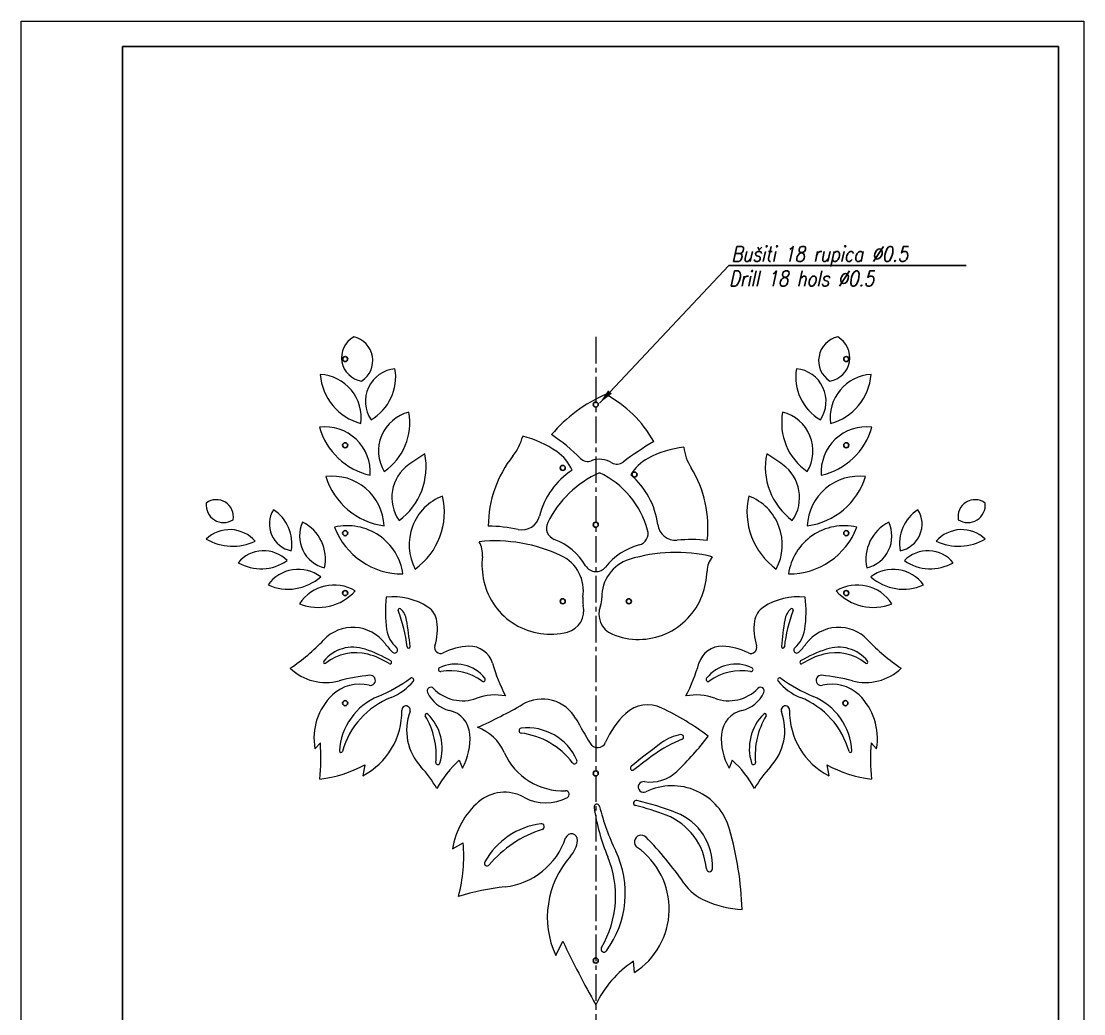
# Model space of a CAD drawing. Extents: x -234 to 1000, y -95 to 506.
# Drawn here: x -233.8 to -23.8, y 5.8 to 202 of the extents above; entities that cross this region are included whole.
import ezdxf

# ---------------------------------------------------------------- set-up
doc = ezdxf.new("R2010")
doc.units = 0
doc.header["$LTSCALE"] = 7
doc.header["$MEASUREMENT"] = 0
doc.linetypes.add('CENTER2', pattern=[1.125, 0.75, -0.125, 0.125, -0.125])
doc.layers.get('0').update_dxf_attribs({"linetype": 'CONTINUOUS', "lineweight": 15})
for name, color, linetype, lineweight in [('1', 1, 'CENTER2', 15), ('3', 3, 'CONTINUOUS', 30), ('8', 250, 'CONTINUOUS', 15)]:
    doc.layers.add(name, color=color, linetype=linetype, lineweight=lineweight)
doc.styles.add('ITALICT', font='ITALICT.shx', dxfattribs={"width": 0.8, "height": 3})
doc.dimstyles.get("Standard").update_dxf_attribs({"dimtxt": 3, "dimasz": 3, "dimexe": 0.5, "dimexo": 0.5, "dimgap": 0.8, "dimtad": 1, "dimdsep": 46, "dimtxsty": 'ITALICT', "dimcen": 0.09, "dimazin": 2, "dimtfac": 1, "dimtmove": 0, "dimatfit": 3, "dimfxl": 1, "dimtolj": 1, "dimtzin": 0, "dimarcsym": 0})

msp = doc.modelspace()

# ---------------------------------------------------------------- linework, layer by layer
for p, q in [((-233.8139, -95.0065), (-233.8139, 201.9935)), ((-233.8139, 201.9935), (-23.8139, 201.9935)), ((-23.8139, 201.9935), (-23.8139, -95.0065)), ((-174.699, 59.3174), (-175.7792, 58.1834)), ((-65.8479, 59.3174), (-64.7677, 58.1834)), ((-165.9304, 55.0189), (-166.3323, 52.8512)), ((-147.2444, 55.8884), (-146.6262, 54.3608)), ((-93.3025, 55.8884), (-93.9207, 54.3608)), ((-74.6165, 55.0189), (-74.2146, 52.8512)), ((-148.5776, 38.4007), (-146.4606, 39.5821)), ((-128.1876, 17.2843), (-126.7805, 20.1543)), ((-112.619, 13.9363), (-112.831, 16.1535))]:
    msp.add_line(p, q)
for centre, radius, start, end in [((-165.8224, 135.494), 4.6871, 119.180833, 261.119256), ((-169.1252, 134.9027), 4.7928, 302.557632, 77.742457), ((-71.4217, 134.9027), 4.7928, 102.257543, 237.442368), ((-74.7245, 135.494), 4.6871, 278.880744, 60.819167), ((-159.3016, 126.8406), 6.4976, 95.671653, 214.030165), ((-169.5947, 131.673), 9.7882, 300.095583, 9.606235), ((-70.9522, 131.673), 9.7882, 170.393765, 239.904417), ((-81.2453, 126.8406), 6.4976, 325.969835, 84.328347), ((-163.8401, 132.9827), 10.8982, 184.325299, 254.832573), ((-175.1536, 123.6304), 8.5421, 352.153095, 87.004777), ((-65.3933, 123.6304), 8.5421, 92.995223, 187.846905), ((-76.7068, 132.9827), 10.8982, 285.167427, 355.674701), ((-106.7057, 101.4636), 29.1549, 113.468512, 139.833405), ((-129.3681, 107.3738), 23.5829, 29.318763, 62.054841), ((-155.3295, 117.0502), 7.8821, 103.850518, 211.210293), ((-168.7246, 122.5903), 11.7005, 304.657778, 10.403033), ((-71.8223, 122.5903), 11.7005, 169.596967, 235.342222), ((-85.2174, 117.0502), 7.8821, 328.789707, 76.149482), ((-173.7947, 112.8429), 8.9697, 356.198838, 96.852918), ((-66.7522, 112.8429), 8.9697, 83.147082, 183.801162), ((-161.9094, 125.3787), 13.4545, 195.653161, 257.398595), ((-144.893, 122.611), 10.5336, 321.565979, 345.285364), ((-139.0908, 101.1301), 19.3101, 54.795611, 76.872006), ((-151.8988, 86.5759), 40.7463, 45.320751, 55.781473), ((-78.6375, 125.3787), 13.4545, 282.601405, 344.346839), ((-73.6861, 60.4484), 68.2094, 120.989621, 127.105123), ((-100.7506, 98.5897), 19.3101, 96.345897, 118.422292), ((-92.4522, 119.2351), 10.5336, 187.932539, 211.651924), ((-166.8682, 113.842), 13.0753, 306.262918, 11.750935), ((-98.6995, 32.2114), 100.8511, 123.298602, 125.469781), ((-119.0711, 102.1199), 22.4309, 141.565979, 179.799861), ((-133.1477, 109.5536), 9.001, 24.333503, 54.795611), ((-121.8423, 116.9708), 2, 225.320751, 290.556544), ((-105.6574, 107.6561), 9.001, 118.422292, 148.8844), ((-73.6787, 113.842), 13.0753, 168.249065, 233.737082), ((-141.8475, 32.2114), 100.8511, 54.530219, 56.701398), ((-152.5961, 107.8562), 7.9695, 125.469781, 214.875993), ((-119.4895, 110.6969), 4.7005, 59.034515, 110.556544), ((-116.042, 116.4425), 2, 239.034515, 307.105123), ((-120.5133, 101.9368), 22.4309, 353.418041, 31.651924), ((-87.9508, 107.8562), 7.9695, 325.124007, 54.530219), ((-172.2987, 101.8434), 10.2098, 2.323011, 97.35035), ((-160.2743, 116.0909), 13.9533, 197.180589, 262.492772), ((-116.5706, 100.4786), 15.2833, 123.231875, 166.061667), ((-110.9748, 93.6205), 20.943, 114.102162, 153.779965), ((-127.1035, 96.6995), 17.7376, 15.424104, 64.714195), ((-123.1901, 100.6023), 15.2833, 7.156236, 49.986028), ((-68.2482, 101.8434), 10.2098, 82.64965, 177.676989), ((-80.2726, 116.0909), 13.9533, 277.507228, 342.819411), ((-195.2327, 104.0688), 3.3486, 349.16098, 126.992488), ((-146.8475, 98.507), 10.3045, 110.938432, 207.799455), ((-164.0663, 104.9898), 13.8961, 305.673081, 13.064805), ((-76.4806, 104.9898), 13.8961, 166.935195, 234.326919), ((-93.6994, 98.507), 10.3045, 332.200545, 69.061568), ((-45.3142, 104.0688), 3.3486, 53.007512, 190.83902), ((-193.8026, 106.3644), 3.4658, 173.721586, 302.431882), ((-179.399, 102.5895), 5.383, 148.106829, 258.709595), ((-188.2717, 98.7484), 7.9499, 349.580389, 57.236035), ((-52.2753, 98.7484), 7.9499, 122.763965, 190.419611), ((-61.1479, 102.5895), 5.383, 281.290405, 31.893171), ((-46.7443, 106.3644), 3.4658, 237.568118, 6.278414), ((-172.2984, 100.2267), 6.5047, 155.044798, 256.13462), ((-181.9148, 95.6214), 8.2371, 348.018993, 63.160425), ((-134.8646, 105.0189), 3.5658, 257.987433, 346.061667), ((-58.6321, 95.6214), 8.2371, 116.839575, 191.981007), ((-68.2485, 100.2267), 6.5047, 283.86538, 24.955202), ((-192.6239, 94.761), 6.7308, 41.168583, 133.623547), ((-169.3785, 91.1416), 11.1198, 8.174338, 102.9775), ((-158.4768, 107.0487), 14.3264, 200.730989, 270.420849), ((-141.9819, 71.5708), 30.6312, 77.987433, 89.102144), ((-127.6098, 101.8132), 2.4, 153.779965, 249.141447), ((-112.3183, 100.7788), 2.4, 285.084102, 15.424104), ((-104.4879, 102.9504), 3.5658, 187.156236, 275.230469), ((-71.1684, 91.1416), 11.1198, 77.0225, 171.825662), ((-82.0701, 107.0487), 14.3264, 269.579151, 339.269011), ((-47.923, 94.761), 6.7308, 46.376453, 138.831417), ((-191.9861, 108.786), 10.5672, 240.012734, 294.779396), ((-140.181, 68.6092), 30.656, 64.776951, 95.833314), ((-147.5328, 96.6802), 4.8818, 354.132085, 29.801774), ((-132.8453, 88.0727), 12.3041, 30.701923, 69.141447), ((-101.3705, 68.8958), 30.6312, 84.115759, 95.230469), ((-48.5608, 108.786), 10.5672, 245.220604, 299.987266), ((-185.9239, 90.7997), 6.5211, 44.493526, 140.414578), ((-108.4082, 86.2714), 12.625, 105.084102, 141.716489), ((-104.4926, 66.3355), 30.656, 76.342171, 107.398534), ((-54.623, 90.7997), 6.5211, 39.585422, 135.506474), ((-186.4384, 102.8046), 9.0534, 240.1135, 304.794604), ((-127.7, 94.6419), 15.0555, 174.132085, 192.995761), ((-130.4, 89.3731), 7.7037, 350.579075, 64.776951), ((-111.3557, 88.2376), 7.7037, 107.398534, 181.59641), ((-93.3876, 93.1442), 4.8818, 142.373711, 178.0434), ((-54.1085, 102.8046), 9.0534, 235.205396, 299.8865), ((-179.049, 86.2624), 7.3765, 53.208172, 144.300374), ((-120.2022, 95.5802), 2.4, 210.701923, 321.716489), ((-113.3133, 93.825), 15.0555, 339.179724, 358.0434), ((-61.4979, 86.2624), 7.3765, 35.699626, 126.791828), ((-181.0745, 99.4156), 9.6964, 245.864295, 311.644251), ((-171.9871, 82.3758), 8.1572, 59.263749, 146.711236), ((-129.2416, 94.2861), 13.4734, 192.995761, 284.458276), ((-68.5598, 82.3758), 8.1572, 33.288764, 120.736251), ((-59.4724, 99.4156), 9.6964, 228.355749, 294.135705), ((-175.0873, 95.8178), 9.7054, 247.471829, 318.503156), ((-160.2316, 75.7805), 12.4234, 56.760519, 96.639519), ((-111.8345, 93.2626), 13.4734, 247.717209, 339.179724), ((-80.3153, 75.7805), 12.4234, 83.360481, 123.239481), ((-65.4596, 95.8178), 9.7054, 221.496844, 292.528171), ((-138.3218, 85.1963), 23.5286, 172.860561, 188.359735), ((-155.6144, 82.8257), 4, 7.932378, 56.760519), ((-126.9646, 85.4554), 4.3539, 284.458276, 13.865088), ((-118.8541, 87.4573), 4, 170.579075, 193.865088), ((-115.2924, 84.8241), 4.3539, 158.310397, 247.717209), ((-123.0549, 87.9115), 4, 338.310397, 1.59641), ((-84.9325, 82.8257), 4, 123.239481, 172.067622), ((-102.2251, 85.1963), 23.5286, 351.640265, 7.139439), ((-159.0304, 85.6074), 0.3, 46.538584, 200.943108), ((-186.7538, 74.9969), 29.3845, 6.529389, 20.943108), ((-161.5267, 82.9732), 3.9292, 9.475198, 46.538584), ((-53.7931, 74.9969), 29.3845, 159.056892, 173.470611), ((-79.0202, 82.9732), 3.9292, 133.461416, 170.524802), ((-81.5165, 85.6074), 0.3, 339.056892, 133.461416), ((-168.2725, 74.2169), 7.9498, 36.659447, 136.734196), ((-233.3472, 70.9865), 76.743, 5.544553, 9.475198), ((-162.4986, 81.8665), 10.9508, 342.306213, 7.932378), ((-78.0483, 81.8665), 10.9508, 172.067622, 197.693787), ((-7.1997, 70.9865), 76.743, 170.524802, 174.455447), ((-72.2744, 74.2169), 7.9498, 43.265804, 143.340553), ((-155.5987, 82.6575), 6.0661, 188.359735, 228.435497), ((-84.9482, 82.6575), 6.0661, 311.564503, 351.640265), ((-201.9146, 105.8816), 38.2502, 303.777623, 316.734196), ((-168.2513, 70.8529), 7.3994, 71.226612, 141.168367), ((-174.7358, 51.7758), 27.5485, 59.540948, 71.226612), ((-149.5478, 88.1532), 15.3919, 216.659447, 225.023365), ((-160.0125, 77.68), 0.5865, 225.023365, 48.435497), ((-157.2618, 78.3724), 0.3, 186.529389, 5.544553), ((-150.9574, 78.1846), 1.1635, 162.306213, 295.877841), ((-144.8034, 65.4984), 12.9365, 92.406012, 115.877841), ((-145.1511, 73.774), 4.6536, 16.251338, 92.406012), ((-95.3958, 73.774), 4.6536, 87.593988, 163.748662), ((-95.7435, 65.4984), 12.9365, 64.122159, 87.593988), ((-89.5895, 78.1846), 1.1635, 244.122159, 17.693787), ((-83.2851, 78.3724), 0.3, 174.455447, 353.470611), ((-80.5344, 77.68), 0.5865, 131.564503, 314.976635), ((-90.9991, 88.1532), 15.3919, 314.976635, 323.340553), ((-65.8111, 51.7758), 27.5485, 108.773388, 120.459052), ((-72.2956, 70.8529), 7.3994, 38.831633, 108.773388), ((-38.6324, 105.8816), 38.2502, 223.265804, 236.222377), ((-167.7087, 67.8376), 9.3247, 75.220621, 129.122244), ((-169.1655, 62.316), 15.0353, 57.51836, 75.220621), ((-71.3814, 62.316), 15.0353, 104.779379, 122.48164), ((-72.8382, 67.8376), 9.3247, 50.877756, 104.779379), ((-173.6277, 81.4101), 10.1443, 226.203217, 285.03883), ((-173.7817, 75.3045), 0.3, 141.168367, 309.122244), ((-160.9264, 75.258), 0.3067, 237.51836, 59.540948), ((-150.9655, 73.8286), 0.4, 115.305644, 280.006986), ((-147.9729, 67.4993), 7.4011, 38.506211, 115.305644), ((-149.0395, 62.9136), 10.6836, 53.804869, 100.006986), ((-106.2369, 85.1174), 35.8801, 196.251338, 207.386104), ((-134.31, 85.1174), 35.8801, 332.613896, 343.748662), ((-92.574, 67.4993), 7.4011, 64.694356, 141.493789), ((-91.5074, 62.9136), 10.6836, 79.993014, 126.195131), ((-89.5814, 73.8286), 0.4, 259.993014, 64.694356), ((-79.6206, 75.258), 0.3067, 120.459052, 302.48164), ((-66.9193, 81.4101), 10.1443, 254.96117, 313.796783), ((-66.7652, 75.3045), 0.3, 230.877756, 38.831633), ((-161.8033, 37.4002), 35.4264, 95.041731, 105.03883), ((-164.8285, 71.6909), 1.0026, 255.583236, 95.041731), ((-175.0479, 96.9407), 30.7691, 292.543911, 306.231409), ((-164.6569, 78.3102), 10.7394, 291.552568, 320.966102), ((-156.6255, 71.7986), 0.4, 320.966102, 126.231409), ((-142.4942, 71.8582), 0.4, 233.804869, 38.506211), ((-98.0527, 71.8582), 0.4, 141.493789, 306.195131), ((-83.9214, 71.7986), 0.4, 53.768591, 219.033898), ((-75.89, 78.3102), 10.7394, 219.033898, 248.447432), ((-65.499, 96.9407), 30.7691, 233.768591, 247.456089), ((-75.7184, 71.6909), 1.0026, 84.958269, 284.416764), ((-78.7437, 37.4002), 35.4264, 74.96117, 84.958269), ((-166.9902, 63.2819), 7.6798, 75.583236, 134.004092), ((-152.8653, 69.5883), 0.7326, 44.149169, 205.39612), ((-146.574, 75.6955), 8.0355, 224.149169, 290.18372), ((-93.9729, 75.6955), 8.0355, 249.81628, 315.850831), ((-87.6816, 69.5883), 0.7326, 334.60388, 135.850831), ((-73.5568, 63.2819), 7.6798, 45.995908, 104.416764), ((-164.0567, 60.2447), 11.9023, 134.004092, 189.973041), ((-158.4654, 56.9936), 12.4832, 112.543911, 176.558252), ((-154.7756, 53.2924), 16.1591, 111.552568, 164.376917), ((-147.6973, 72.0418), 6.4534, 205.39612, 256.829397), ((-140.1243, 58.1504), 10.6575, 79.02823, 110.18372), ((-130.8422, 60.3463), 7.6445, 29.407866, 120.076603), ((-100.4226, 58.1504), 10.6575, 69.81628, 100.97177), ((-92.8496, 72.0418), 6.4534, 283.170603, 334.60388), ((-85.7713, 53.2924), 16.1591, 15.623083, 68.447432), ((-82.0815, 56.9936), 12.4832, 3.441748, 67.456089), ((-76.4902, 60.2447), 11.9023, 350.026959, 45.995908), ((-172.8315, 65.5276), 14.2454, 297.144035, 1.077601), ((-157.7547, 65.8112), 0.834, 339.497572, 181.077601), ((-147.0325, 61.8018), 10.6133, 159.497572, 222.761019), ((-153.6929, 64.8206), 0.3, 45.462543, 211.029663), ((-150.3629, 60.6507), 5.2454, 4.20125, 76.829397), ((-180.0853, 145.3752), 90.6144, 293.708216, 300.076603), ((-103.5198, 53.4013), 15.982, 132.641873, 157.711946), ((-109.9842, 60.421), 6.4393, 64.307987, 132.641873), ((-130.8021, 17.149), 54.4586, 53.012272, 64.307987), ((-90.184, 60.6507), 5.2454, 103.170603, 175.79875), ((-86.854, 64.8206), 0.3, 328.970337, 134.537457), ((-93.5144, 61.8018), 10.6133, 317.238981, 20.502428), ((-82.7922, 65.8112), 0.834, 358.922399, 200.502428), ((-67.7154, 65.5276), 14.2454, 178.922399, 242.855965), ((-166.8471, 56.9074), 15.0509, 354.541361, 31.029663), ((-160.1806, 58.2273), 9.55, 342.249071, 45.462543), ((189.957, 241.1653), 360.605, 209.407866, 210.297008), ((-80.3664, 58.2273), 9.55, 134.537457, 197.750929), ((-73.6998, 56.9074), 15.0509, 148.970337, 185.458639), ((-156.915, 60.1694), 11.8151, 330.552867, 4.20125), ((-146.7512, 53.7586), 9.1884, 23.645029, 70.282144), ((-134.9623, 61.7473), 0.4703, 97.137959, 262.553238), ((-137.0026, 46.1373), 15.2724, 37.377012, 82.553238), ((-133.7082, 51.7329), 10.5628, 23.302791, 97.137959), ((-102.203, 52.6637), 8.386, 98.452769, 126.590866), ((-103.3666, 60.4937), 0.47, 291.55703, 98.452769), ((-83.6319, 60.1694), 11.8151, 175.79875, 209.447133), ((-214.6958, 56.2441), 40.1147, 354.180356, 4.393998), ((-119.9059, 60.1178), 1.7272, 210.297008, 337.711946), ((-5.8819, -77.0759), 169.9722, 126.590866, 129.178916), ((-93.9236, 36.5912), 25.2302, 111.55703, 126.110622), ((-146.058, 97.1749), 60.3337, 313.907803, 322.741959), ((-25.8511, 56.2441), 40.1147, 175.606002, 185.819644), ((-170.6266, 57.725), 0.3, 176.558252, 344.376917), ((-126.7196, 62.5289), 12.6791, 203.645029, 272.247801), ((-26.5319, -55.79), 139.5802, 126.110622, 128.131219), ((-69.9203, 57.725), 0.3, 195.623083, 3.441748), ((-177.3991, 75.5358), 23.5047, 276.378389, 299.204847), ((-151.4662, 55.4376), 0.4, 174.541361, 342.249071), ((-133.6581, 40.5582), 20.4842, 131.548783, 151.561913), ((-124.4677, 55.7131), 0.5016, 217.377012, 23.302791), ((-112.9862, 54.3456), 0.4348, 129.178916, 308.131219), ((-106.8888, 40.5582), 20.4842, 28.438087, 48.451217), ((-89.0807, 55.4376), 0.4, 197.750929, 5.458639), ((-63.1478, 75.5358), 23.5047, 240.795153, 263.621611), ((-172.3648, 38.3758), 23.8903, 29.977762, 42.761019), ((-109.4938, 59.1894), 7.6095, 261.270729, 313.907803), ((-68.1821, 38.3758), 23.8903, 137.238981, 150.022238), ((-110.8095, 50.6207), 1.0597, 81.270729, 295.92042), ((-105.1831, 39.0441), 11.8118, 15.755308, 115.92042), ((-138.2831, 41.7109), 7.8684, 61.002164, 130.803847), ((-130.1359, 56.4103), 8.9378, 241.002164, 298.550569), ((-126.1951, 49.1676), 0.6925, 298.550569, 92.247801), ((-133.3534, 36.0005), 15.4123, 130.803847, 171.040821), ((-120.0545, 46.6488), 0.5583, 14.026343, 188.501083), ((-80.0757, 52.6244), 40.9813, 188.501083, 202.678233), ((-74.1762, 58.1099), 46.7298, 194.026343, 205.572998), ((-112.2671, 47.444), 0.5192, 76.8194, 256.762653), ((-122.4564, 4.1288), 43.9783, 68.472539, 76.762653), ((-125.1724, -7.6618), 57.1161, 68.637461, 76.8194), ((-110.9358, 33.3345), 12.5824, 4.909775, 68.472539), ((-108.4851, 35.0012), 11.3057, 357.118236, 68.637461), ((-129.1698, 28.6423), 14.8455, 97.545417, 151.227731), ((-124.2604, 21.0401), 22.1681, 107.330435, 140.303777), ((-131.0411, 42.7696), 0.5948, 287.330435, 97.545417), ((-158.6931, 23.9474), 67.4106, 2.071445, 15.755308), ((-139.8191, 45.1331), 14.3631, 276.551079, 341.329992), ((-125.0728, 40.1503), 1.2023, 353.920767, 161.329992), ((-129.3977, 40.6109), 5.5517, 318.387959, 353.920767), ((-111.2813, 39.7554), 1.3378, 44.390044, 234.696285), ((-159.8025, -7.7436), 69.2382, 34.655798, 44.390044), ((-177.9361, 36.9983), 31.5814, 345.274676, 4.692803), ((-133.7669, 29.5934), 19.3325, 323.985956, 25.572998), ((-120.6747, 26.4903), 14.9164, 302.687738, 54.696285), ((-141.7219, 35.5349), 0.5255, 151.227731, 320.303777), ((-111.6516, 24.8485), 18.184, 138.387959, 204.581162), ((-136.3901, 29.0927), 20.052, 329.396882, 22.678233), ((-97.7973, 34.4632), 0.6044, 184.909775, 357.118236), ((-94.6225, 37.3148), 10, 214.655798, 246.508867), ((-132.1003, -22.0814), 53.2931, 96.551079, 106.674545), ((-89.93, 48.1113), 21.7722, 246.508867, 266.322334), ((54.2615, 105.8568), 200.3026, 205.332155, 209.383334), ((-118.6146, 18.579), 0.6, 149.396882, 323.985956), ((-100.7602, -1.8401), 21.6673, 123.855141, 154.234935)]:
    msp.add_arc(centre, radius, start, end)
at = {"layer": '1'}
msp.add_line((-120.2735, 139.5862), (-120.2735, -12.0196), dxfattribs=at)
at = {"layer": '3'}
for p, q in [((-213.8139, -90.0065), (-213.8139, 196.9935)), ((-213.8139, 196.9935), (-28.8139, 196.9935)), ((-28.8139, 196.9935), (-28.8139, -90.0065))]:
    msp.add_line(p, q, dxfattribs=at)
for centre in [(-169.7929, 135.2222), (-70.754, 135.2222), (-120.2735, 126.2221), (-169.7929, 118.166), (-70.754, 118.166), (-126.7985, 113.6881), (-112.6124, 112.374), (-120.2735, 102.4696), (-169.7929, 100.7891), (-70.754, 100.7891), (-169.7929, 88.9551), (-70.754, 88.9551), (-126.7985, 87.3189), (-113.7245, 87.3189), (-169.7929, 67.1826), (-70.9289, 67.1826), (-120.2735, 53.3103), (-120.2735, 16.301)]:
    msp.add_circle(centre, 0.5, dxfattribs=at)

# ---------------------------------------------------------------- texts
at = {"style": 'ITALICT', "width": 0.8}
msp.add_text('Bušiti 18 rupica %%C0.5', height=3, dxfattribs=at).set_placement((-93.4202, 154.4876))
at = {"layer": '8', "style": 'ITALICT', "width": 0.8}
msp.add_text('Drill 18 hols %%C0.5', height=3, dxfattribs=at).set_placement((-93.9215, 149.6295))

# ---------------------------------------------------------------- leaders
msp.add_leader([(-119.4999, 126.5147), (-93.9612, 153.7227), (-47.0478, 153.7227)], dimstyle='Standard', override={"dimgap": 0.8, "dimtad": 0, "dimarcsym": 1})

doc.saveas('drawing.dxf')
